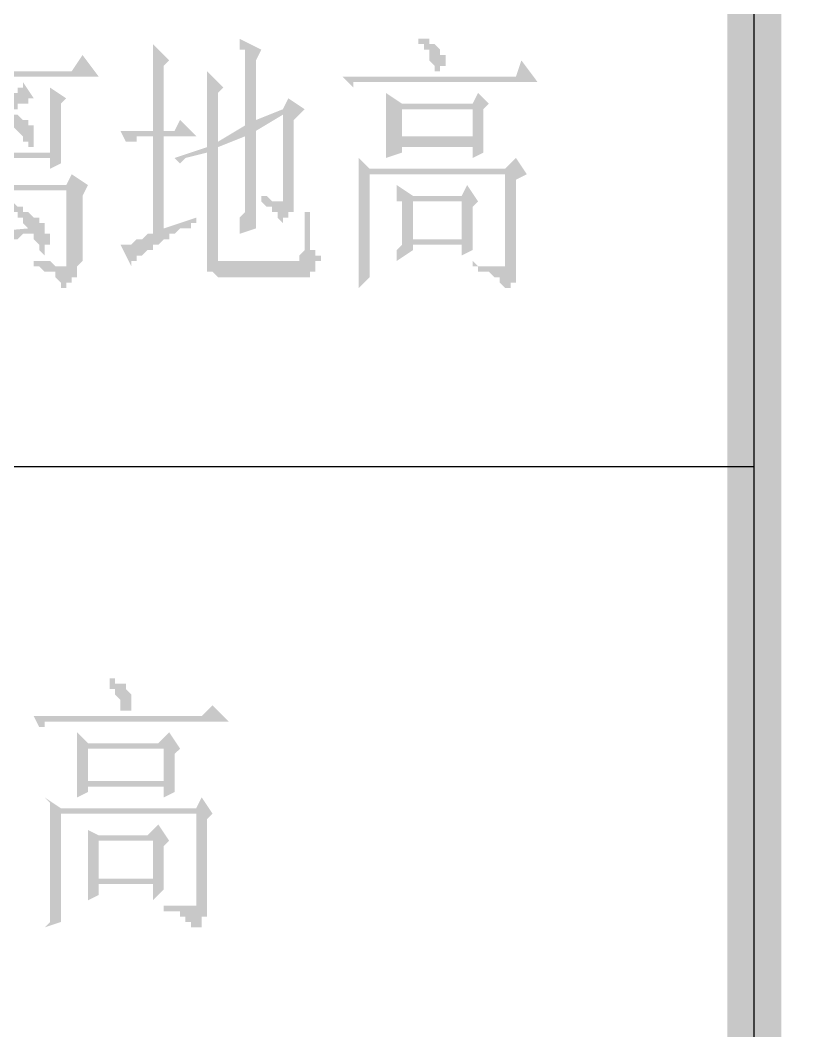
# Model space of a CAD drawing. Header units: inches. Extents: x 11 to 286, y 6 to 196.
# Drawn here: x 248.79 to 254.94, y 37.86 to 45.75 of the extents above; entities that cross this region are included whole.
import ezdxf

# ---------------------------------------------------------------- set-up
doc = ezdxf.new("R2010")
doc.units = ezdxf.units.IN
doc.header["$MEASUREMENT"] = 0
doc.layers.add('PDF_几何图形', color=7, linetype='Continuous')
doc.layers.add('PDF_实体填充', color=7, linetype='Continuous', true_color=0xffffff)

msp = doc.modelspace()

# ---------------------------------------------------------------- hatches: boundary and pattern name
at = {"layer": 'PDF_实体填充', "transparency": 33554559}
h = msp.add_hatch(color=7, dxfattribs=at)
h.paths.add_polyline_path([(254.7338, 9.0311), (254.3104, 9.4544), (14.6614, 9.0311)], flags=0)
h.paths.add_polyline_path([(254.3104, 9.4544), (14.6614, 9.0311), (15.0848, 9.4544)], flags=0)
h.paths.add_polyline_path([(14.6614, 9.0311), (15.0848, 9.4544), (14.6614, 191.4454)], flags=0)
h.paths.add_polyline_path([(15.0848, 9.4544), (14.6614, 191.4454), (15.0848, 191.0221)], flags=0)
h.paths.add_polyline_path([(14.6614, 191.4454), (15.0848, 191.0221), (254.7338, 191.4454)], flags=0)
h.paths.add_polyline_path([(15.0848, 191.0221), (254.7338, 191.4454), (254.3104, 191.0221)], flags=0)
h.paths.add_polyline_path([(254.7338, 191.4454), (254.3104, 191.0221), (254.7338, 9.0311)], flags=0)
h.paths.add_polyline_path([(254.3104, 191.0221), (254.7338, 9.0311), (254.3104, 9.4544), (254.3104, 191.0221)], flags=0)
h = msp.add_hatch(color=7, dxfattribs=at)
h.paths.add_polyline_path([(254.3104, 191.4454), (254.7338, 191.0221), (282.7161, 191.4454)], flags=0)
h.paths.add_polyline_path([(254.7338, 191.0221), (282.7161, 191.4454), (282.3351, 191.0221)], flags=0)
h.paths.add_polyline_path([(282.7161, 191.4454), (282.3351, 191.0221), (282.7161, 9.0311)], flags=0)
h.paths.add_polyline_path([(282.3351, 191.0221), (282.7161, 9.0311), (282.3351, 9.4544)], flags=0)
h.paths.add_polyline_path([(282.7161, 9.0311), (282.3351, 9.4544), (254.3104, 9.0311)], flags=0)
h.paths.add_polyline_path([(282.3351, 9.4544), (254.3104, 9.0311), (254.7338, 9.4544)], flags=0)
h.paths.add_polyline_path([(254.3104, 9.0311), (254.7338, 9.4544), (254.3104, 191.4454)], flags=0)
h.paths.add_polyline_path([(254.7338, 9.4544), (254.3104, 191.4454), (254.7338, 191.0221), (254.7338, 9.4544)], flags=0)
h = msp.add_hatch(color=7, dxfattribs=at)
h.paths.add_polyline_path([(248.4684, 45.6071), (248.5108, 45.6071), (248.5108, 45.6071), (248.5531, 45.6071), (248.5531, 45.6071), (248.5954, 45.6071), (248.5954, 45.6071), (248.5954, 45.5648), (248.6378, 45.5648), (248.6378, 45.5648), (248.6378, 45.5648), (248.6801, 45.5648), (248.6801, 45.5648), (248.6801, 45.5224), (248.6801, 45.5224), (248.6801, 45.5224), (248.7224, 45.4801), (248.7224, 45.4801), (248.7224, 45.4801), (248.7224, 45.4378), (248.7224, 45.4378), (248.7224, 45.4378), (248.7224, 45.3954), (248.7224, 45.3954), (248.6801, 45.3531), (248.6801, 45.3531), (249.1881, 45.3531), (249.2728, 45.4801), (249.3998, 45.3108), (248.0874, 45.3108), (248.0874, 45.3108), (248.0451, 45.3108), (248.0451, 45.3108), (248.0451, 45.3108), (248.0028, 45.3108), (248.0028, 45.3108), (247.9604, 45.3108), (247.9604, 45.2684), (247.9604, 45.2684), (247.9181, 45.2684), (247.8758, 45.3531), (248.6378, 45.3531), (248.6378, 45.3954), (248.6378, 45.3954), (248.6378, 45.3954), (248.5954, 45.4378), (248.5954, 45.4378), (248.5954, 45.4801), (248.5954, 45.4801), (248.5954, 45.4801), (248.5954, 45.4801), (248.5531, 45.5224), (248.5531, 45.5224), (248.5531, 45.5224), (248.5108, 45.5648), (248.5108, 45.5648), (248.5108, 45.5648), (248.4684, 45.6071), (248.4684, 45.6071)], flags=0)
h.paths.add_polyline_path([(248.3838, 44.0831), (248.8494, 44.1254), (248.8494, 44.1254), (248.8494, 44.1254), (248.8071, 44.1678), (248.8071, 44.1678), (248.8071, 44.2101), (248.8071, 44.2101), (248.7648, 44.2101), (248.7648, 44.2524), (248.7648, 44.2524), (248.7224, 44.2524), (248.7224, 44.2948), (248.7224, 44.2948), (248.7224, 44.2948), (248.7224, 44.3371), (248.7648, 44.2948), (248.7648, 44.2948), (248.8071, 44.2948), (248.8071, 44.2524), (248.8494, 44.2524), (248.8494, 44.2524), (248.8494, 44.2524), (248.8918, 44.2101), (248.8918, 44.2101), (248.8918, 44.2101), (248.9341, 44.2101), (248.9341, 44.1678), (248.9341, 44.1678), (248.9341, 44.1678), (248.9764, 44.1678), (248.9764, 44.1678), (248.9764, 44.1678), (248.9764, 44.1254), (248.9764, 44.1254), (248.9764, 44.0831), (249.0188, 44.0831), (249.0188, 44.0408), (249.0188, 44.0408), (249.0188, 44.0408), (249.0188, 43.9984), (248.9764, 43.9984), (248.9764, 43.9561), (248.9764, 43.9561), (248.9764, 43.9138), (248.9764, 43.9138), (248.9341, 43.9561), (248.9341, 43.9561), (248.9341, 43.9561), (248.9341, 43.9984), (248.9341, 43.9984), (248.8918, 44.0408), (248.8918, 44.0408), (248.8918, 44.0408), (248.8918, 44.0831), (248.8494, 44.0831), (248.8494, 44.0831), (248.8071, 44.0831), (248.8071, 44.0831), (248.7648, 44.0408), (248.7648, 44.0408), (248.7224, 44.0408), (248.7224, 44.0408), (248.6801, 44.0408), (248.6801, 44.0408), (248.6378, 44.0408), (248.6378, 44.0408), (248.5954, 44.0408), (248.5954, 44.0408), (248.5954, 44.0408), (248.5531, 44.0408), (248.5531, 44.0408), (248.5531, 44.0408), (248.5108, 44.0408), (248.5108, 44.0408), (248.5108, 44.0408), (248.5108, 44.0408), (248.4684, 44.0408), (248.4684, 44.0408), (248.4684, 44.0408), (248.4261, 43.9984), (248.4261, 43.9984), (248.3838, 43.9984), (248.3838, 43.9984), (248.3838, 43.9984), (248.3414, 43.9984), (248.3414, 43.9561), (248.3414, 43.9561), (248.2991, 43.9561), (248.2991, 43.9561), (248.2568, 44.1254), (248.2568, 44.1254), (248.2991, 44.1254), (248.2991, 44.1254), (248.2991, 44.1254), (248.3414, 44.1678), (248.3414, 44.1678), (248.3414, 44.1678), (248.3838, 44.2101), (248.3838, 44.2101), (248.3838, 44.2101), (248.3838, 44.2101), (248.3838, 44.2101), (248.4261, 44.2524), (248.4261, 44.2524), (248.4261, 44.2524), (248.4261, 44.2948), (248.4684, 44.2948), (248.4684, 44.3371), (248.4684, 44.3371), (248.4684, 44.3794), (248.5108, 44.3794), (248.5108, 44.4218), (248.5108, 44.4218), (248.1298, 44.4218), (248.1298, 44.3794), (248.1298, 44.3371), (248.1298, 44.2948), (248.1298, 44.2948), (248.1298, 44.2524), (248.1298, 44.2101), (248.1298, 44.1678), (248.1298, 44.1678), (248.1298, 44.1254), (248.1298, 44.0831), (248.1298, 44.0831), (248.1298, 44.0408), (248.1298, 43.9984), (248.1298, 43.9984), (248.1298, 43.9561), (248.1298, 43.9561), (248.1298, 43.9138), (248.1298, 43.9138), (248.1298, 43.8714), (248.1298, 43.8714), (248.1298, 43.8291), (248.1298, 43.8291), (248.1298, 43.8291), (248.1298, 43.7868), (248.1298, 43.7868), (248.1298, 43.7868), (248.1298, 43.7444), (248.1298, 43.7444), (248.1298, 43.7444), (248.1298, 43.7444), (248.1298, 43.7021), (248.1298, 43.7021), (248.1298, 43.7021), (248.1298, 43.7021), (248.0028, 43.6598), (248.0028, 43.6598), (248.0028, 43.7021), (248.0028, 43.7444), (248.0028, 43.7444), (248.0028, 43.7868), (248.0028, 43.7868), (248.0028, 43.8291), (248.0028, 43.8291), (248.0028, 43.8714), (248.0028, 43.8714), (248.0028, 43.9138), (248.0028, 43.9138), (248.0028, 43.9561), (248.0451, 43.9561), (248.0451, 43.9984), (248.0451, 43.9984), (248.0451, 44.0408), (248.0451, 44.0408), (248.0451, 44.0831), (248.0451, 44.0831), (248.0451, 44.1254), (248.0451, 44.1254), (248.0451, 44.1254), (248.0451, 44.1678), (248.0451, 44.1678), (248.0451, 44.1678), (248.0451, 44.2101), (248.0451, 44.2101), (248.0451, 44.2524), (248.0028, 44.2524), (248.0028, 44.2948), (248.0028, 44.2948), (248.0028, 44.3371), (248.0028, 44.3371), (248.0028, 44.3794), (248.0028, 44.3794), (248.0028, 44.4218), (248.0028, 44.4218), (248.0028, 44.4641), (248.0028, 44.5064), (248.0028, 44.5064), (248.0028, 44.5488), (248.0028, 44.5488), (248.1298, 44.4641), (248.5108, 44.4641), (248.5531, 44.5064), (248.5531, 44.5064), (248.5531, 44.5488), (248.5531, 44.5488), (248.5954, 44.5911), (248.5954, 44.5911), (248.5954, 44.5911), (248.5954, 44.6334), (248.5954, 44.6334), (248.5954, 44.6758), (248.5954, 44.6758), (248.2568, 44.6758), (248.2144, 44.5911), (248.1298, 44.6758), (248.1721, 44.7181), (248.1721, 44.7604), (248.1721, 44.7604), (248.1721, 44.8028), (248.1721, 44.8028), (248.1721, 44.8451), (248.1721, 44.8451), (248.1721, 44.8874), (248.1721, 44.8874), (248.1721, 44.9298), (248.1721, 44.9298), (248.1721, 44.9721), (248.1721, 44.9721), (248.1721, 45.0144), (248.1721, 45.0144), (248.1721, 45.0568), (248.1721, 45.0568), (248.1721, 45.0991), (248.1721, 45.0991), (248.1721, 45.1414), (248.1721, 45.1414), (248.1721, 45.1838), (248.1721, 45.1838), (248.1721, 45.2261), (248.1721, 45.2261), (248.2991, 45.1414), (248.2568, 45.0991), (248.2568, 44.7181), (249.0188, 44.7181), (249.0188, 44.7181), (249.0188, 44.7604), (249.0188, 44.7604), (249.0188, 44.7604), (249.0188, 44.8028), (249.0188, 44.8028), (249.0188, 44.8451), (249.0188, 44.8451), (249.0188, 44.8874), (249.0188, 44.8874), (249.0188, 44.9298), (249.0188, 44.9298), (249.0188, 44.9721), (249.0188, 44.9721), (249.0188, 45.0144), (249.0188, 45.0144), (249.0188, 45.0568), (249.0188, 45.0568), (249.0188, 45.0991), (249.0188, 45.0991), (249.0188, 45.1414), (249.0188, 45.1838), (249.0188, 45.1838), (249.0188, 45.2261), (249.0188, 45.2261), (249.1458, 45.1414), (249.1034, 45.0991), (249.1034, 45.0568), (249.1034, 45.0144), (249.1034, 44.9721), (249.1034, 44.9721), (249.1034, 44.9298), (249.1034, 44.8874), (249.1034, 44.8874), (249.1034, 44.8451), (249.1034, 44.8028), (249.1034, 44.8028), (249.1034, 44.7604), (249.1034, 44.7604), (249.1034, 44.7181), (249.1034, 44.7181), (249.1034, 44.7181), (249.1034, 44.6758), (249.1034, 44.6758), (249.1034, 44.6758), (249.1034, 44.6334), (249.1034, 44.6334), (249.1034, 44.6334), (249.1034, 44.6334), (249.0188, 44.5911), (249.0188, 44.6758), (248.6378, 44.6758), (248.7224, 44.5911), (248.7224, 44.5911), (248.7224, 44.5488), (248.6801, 44.5488), (248.6801, 44.5488), (248.6801, 44.5064), (248.6378, 44.5064), (248.6378, 44.5064), (248.6378, 44.4641), (248.6378, 44.4641), (249.1458, 44.4641), (249.1881, 44.5488), (249.3151, 44.4641), (249.2728, 44.3794), (249.2728, 43.9138), (249.2728, 43.8714), (249.2728, 43.8714), (249.2304, 43.8291), (249.2304, 43.8291), (249.2304, 43.7868), (249.2304, 43.7868), (249.2304, 43.7868), (249.2304, 43.7444), (249.2304, 43.7444), (249.1881, 43.7444), (249.1881, 43.7021), (249.1881, 43.7021), (249.1881, 43.7021), (249.1458, 43.7021), (249.1458, 43.6598), (249.1034, 43.6598), (249.1034, 43.6598), (249.1034, 43.6598), (249.1034, 43.7021), (249.1034, 43.7021), (249.1034, 43.7021), (249.1034, 43.7021), (249.0611, 43.7444), (249.0611, 43.7444), (249.0611, 43.7444), (249.0611, 43.7868), (249.0188, 43.7868), (249.0188, 43.7868), (248.9764, 43.7868), (248.9764, 43.7868), (248.9341, 43.8291), (248.9341, 43.8291), (248.8918, 43.8291), (248.8918, 43.8291), (248.8918, 43.8714), (248.9341, 43.8714), (248.9341, 43.8714), (248.9764, 43.8714), (249.0188, 43.8714), (249.0188, 43.8714), (249.0188, 43.8714), (249.0611, 43.8291), (249.0611, 43.8291), (249.1034, 43.8291), (249.1034, 43.8291), (249.1034, 43.8291), (249.1034, 43.8291), (249.1458, 43.8291), (249.1458, 43.8291), (249.1458, 43.8291), (249.1458, 43.8714), (249.1458, 43.8714), (249.1458, 43.8714), (249.1458, 44.4218), (248.5954, 44.4218), (248.5954, 44.4218), (248.5954, 44.3794), (248.5531, 44.3794), (248.5531, 44.3371), (248.5531, 44.3371), (248.5531, 44.2948), (248.5108, 44.2948), (248.5108, 44.2948), (248.5108, 44.2524), (248.4684, 44.2524), (248.4684, 44.2101), (248.4684, 44.2101), (248.4684, 44.2101), (248.4261, 44.1678), (248.4261, 44.1678), (248.4261, 44.1678), (248.4261, 44.1254), (248.3838, 44.1254), (248.3838, 44.1254), (248.3838, 44.1254), (248.3838, 44.0831), (248.3838, 44.0831)], flags=0)
h.paths.add_polyline_path([(248.6378, 45.0991), (248.6801, 45.0991), (248.6801, 45.0991), (248.7224, 45.1414), (248.7224, 45.1414), (248.7224, 45.1414), (248.7224, 45.1838), (248.7648, 45.1838), (248.7648, 45.1838), (248.7648, 45.2261), (248.7648, 45.2261), (248.8071, 45.2261), (248.8071, 45.2684), (248.8071, 45.2684), (248.8918, 45.1414), (248.8918, 45.1414), (248.8494, 45.1414), (248.8494, 45.1414), (248.8494, 45.1414), (248.8494, 45.0991), (248.8071, 45.0991), (248.8071, 45.0991), (248.7648, 45.0991), (248.7648, 45.0568), (248.7648, 45.0568), (248.7224, 45.0568), (248.7224, 45.0568), (248.7224, 45.0144), (248.7648, 45.0144), (248.7648, 45.0144), (248.8071, 44.9721), (248.8071, 44.9721), (248.8494, 44.9721), (248.8494, 44.9721), (248.8494, 44.9298), (248.8494, 44.9298), (248.8918, 44.9298), (248.8918, 44.9298), (248.8918, 44.9298), (248.8918, 44.8874), (248.8918, 44.8874), (248.8918, 44.8451), (248.8918, 44.8451), (248.8918, 44.8451), (248.8918, 44.8028), (248.8918, 44.8028), (248.8918, 44.7604), (248.8918, 44.7604), (248.8918, 44.7181), (248.8918, 44.7181), (248.8918, 44.7604), (248.8494, 44.7604), (248.8494, 44.7604), (248.8494, 44.8028), (248.8494, 44.8028), (248.8494, 44.8028), (248.8071, 44.8028), (248.8071, 44.8451), (248.8071, 44.8451), (248.8071, 44.8451), (248.7648, 44.8874), (248.7648, 44.8874), (248.7648, 44.8874), (248.7224, 44.9298), (248.7224, 44.9298), (248.7224, 44.9298), (248.6801, 44.9721), (248.6801, 44.9721), (248.6801, 44.9721), (248.6378, 44.9721), (248.6378, 44.9298), (248.6378, 44.9298), (248.5954, 44.9298), (248.5954, 44.9298), (248.5954, 44.8874), (248.5531, 44.8874), (248.5531, 44.8874), (248.5108, 44.8874), (248.5108, 44.8874), (248.5108, 44.8451), (248.4684, 44.8451), (248.4684, 44.8451), (248.4684, 44.8451), (248.4261, 44.8451), (248.4261, 44.8028), (248.4261, 44.8028), (248.3838, 44.8028), (248.3838, 44.8028), (248.3414, 44.8028), (248.3414, 44.7604), (248.3414, 44.7604), (248.2991, 44.7604), (248.2991, 44.8028), (248.3414, 44.8028), (248.3414, 44.8028), (248.3414, 44.8028), (248.3838, 44.8451), (248.3838, 44.8451), (248.3838, 44.8451), (248.4261, 44.8451), (248.4261, 44.8874), (248.4261, 44.8874), (248.4684, 44.8874), (248.4684, 44.8874), (248.5108, 44.9298), (248.5108, 44.9298), (248.5108, 44.9298), (248.5531, 44.9298), (248.5531, 44.9721), (248.5531, 44.9721), (248.5531, 44.9721), (248.5954, 45.0144), (248.5954, 45.0144), (248.5954, 45.0144), (248.5954, 45.0144), (248.5954, 45.0144), (248.5954, 45.0568), (248.5531, 45.0568), (248.5531, 45.0568), (248.5531, 45.0568), (248.5531, 45.0568), (248.5108, 45.0991), (248.5108, 45.0991), (248.4684, 45.0991), (248.4684, 45.0991), (248.4684, 45.1414), (248.4261, 45.1414), (248.4261, 45.1414), (248.4261, 45.1414), (248.3838, 45.1838), (248.3838, 45.1838), (248.3414, 45.1838), (248.3838, 45.2261), (248.3838, 45.2261), (248.3838, 45.1838), (248.4261, 45.1838), (248.4261, 45.1838), (248.4684, 45.1838), (248.4684, 45.1838), (248.4684, 45.1838), (248.5108, 45.1414), (248.5108, 45.1414), (248.5108, 45.1414), (248.5531, 45.1414), (248.5531, 45.1414), (248.5954, 45.1414), (248.5954, 45.0991), (248.5954, 45.0991), (248.6378, 45.0991), (248.6378, 45.0991), (248.6378, 45.0991), (248.6378, 45.0991), (248.6378, 45.0991), (248.6378, 45.0991)], flags=0)
h = msp.add_hatch(color=7, dxfattribs=at)
h.paths.add_polyline_path([(250.6698, 44.3794), (250.6698, 44.3794), (250.7121, 44.3794), (250.7121, 44.3794), (250.7544, 44.3371), (250.7544, 44.3371), (250.7968, 44.3371), (250.7968, 44.3371), (250.7968, 44.3371), (250.8391, 44.3371), (250.8391, 44.3371), (250.8391, 44.3371), (250.8391, 44.3794), (250.8391, 44.3794), (250.8391, 44.4218), (250.8391, 44.4218), (250.8391, 45.0144), (250.6274, 44.8874), (250.6274, 44.8874), (250.6274, 44.8451), (250.6274, 44.8028), (250.6274, 44.8028), (250.6274, 44.7604), (250.6274, 44.7181), (250.6274, 44.7181), (250.6274, 44.6758), (250.6274, 44.6334), (250.6274, 44.6334), (250.6274, 44.5911), (250.6274, 44.5911), (250.6274, 44.5488), (250.6274, 44.5064), (250.6274, 44.5064), (250.6274, 44.4641), (250.6274, 44.4641), (250.6274, 44.4218), (250.6274, 44.4218), (250.6274, 44.3794), (250.6274, 44.3794), (250.6274, 44.3371), (250.6274, 44.3371), (250.6274, 44.3371), (250.6274, 44.2948), (250.6274, 44.2948), (250.6274, 44.2524), (250.6274, 44.2524), (250.6274, 44.2101), (250.6274, 44.2101), (250.6274, 44.2101), (250.6274, 44.1678), (250.6274, 44.1678), (250.6274, 44.1678), (250.6274, 44.1254), (250.6274, 44.1254), (250.6274, 44.1254), (250.5004, 44.0831), (250.5004, 44.0831), (250.5004, 44.0831), (250.5004, 44.1254), (250.5004, 44.1254), (250.5004, 44.1678), (250.5004, 44.1678), (250.5004, 44.1678), (250.5004, 44.2101), (250.5004, 44.2101), (250.5428, 44.2524), (250.5428, 44.2524), (250.5428, 44.2948), (250.5428, 44.2948), (250.5428, 44.3371), (250.5428, 44.3371), (250.5428, 44.3794), (250.5428, 44.3794), (250.5428, 44.4218), (250.5428, 44.4218), (250.5428, 44.4641), (250.5428, 44.4641), (250.5428, 44.5064), (250.5428, 44.5064), (250.5428, 44.5488), (250.5428, 44.5488), (250.5428, 44.5911), (250.5428, 44.5911), (250.5428, 44.6334), (250.5428, 44.6758), (250.5428, 44.6758), (250.5428, 44.7181), (250.5428, 44.7181), (250.5428, 44.7604), (250.5428, 44.8028), (250.5428, 44.8028), (250.5428, 44.8451), (250.5428, 44.8451), (250.3311, 44.7604), (250.3311, 43.9561), (250.3311, 43.9138), (250.3311, 43.9138), (250.3311, 43.9138), (250.3311, 43.8714), (250.3311, 43.8714), (250.3734, 43.8714), (250.3734, 43.8714), (250.3734, 43.8714), (250.4158, 43.8714), (250.9238, 43.8714), (250.9238, 43.8714), (250.9238, 43.8714), (250.9661, 43.8714), (250.9661, 43.8714), (250.9661, 43.9138), (250.9661, 43.9138), (251.0084, 43.9561), (251.0084, 43.9561), (251.0084, 43.9984), (251.0084, 43.9984), (251.0084, 43.9984), (251.0084, 44.0408), (251.0084, 44.0408), (251.0084, 44.0831), (251.0084, 44.0831), (251.0084, 44.1254), (251.0084, 44.1254), (251.0084, 44.1678), (251.0084, 44.1678), (251.0084, 44.2101), (251.0084, 44.2101), (251.0084, 44.2524), (251.0084, 44.2524), (251.0508, 44.2524), (251.0508, 44.2524), (251.0508, 44.2101), (251.0508, 44.1678), (251.0508, 44.1678), (251.0508, 44.1254), (251.0508, 44.1254), (251.0508, 44.0831), (251.0508, 44.0831), (251.0508, 44.0408), (251.0508, 44.0408), (251.0508, 44.0408), (251.0508, 43.9984), (251.0508, 43.9984), (251.0508, 43.9561), (251.0931, 43.9561), (251.0931, 43.9561), (251.0931, 43.9138), (251.0931, 43.9138), (251.1354, 43.9138), (251.1354, 43.9138), (251.1354, 43.8714), (251.0931, 43.8714), (251.0931, 43.8291), (251.0931, 43.8291), (251.0931, 43.7868), (251.0508, 43.7868), (251.0508, 43.7868), (251.0508, 43.7868), (251.0508, 43.7444), (251.0084, 43.7444), (251.0084, 43.7444), (250.9661, 43.7444), (250.9661, 43.7444), (250.3734, 43.7444), (250.3734, 43.7444), (250.3311, 43.7444), (250.3311, 43.7444), (250.2888, 43.7868), (250.2888, 43.7868), (250.2888, 43.7868), (250.2888, 43.7868), (250.2464, 43.7868), (250.2464, 43.8291), (250.2464, 43.8291), (250.2464, 43.8714), (250.2464, 43.8714), (250.2464, 43.8714), (250.2464, 43.9138), (250.2464, 43.9138), (250.2464, 43.9561), (250.2464, 44.7181), (250.0771, 44.6758), (250.0348, 44.6334), (249.9924, 44.6758), (250.2464, 44.7604), (250.2464, 45.0991), (250.2464, 45.0991), (250.2464, 45.0991), (250.2464, 45.1414), (250.2464, 45.1414), (250.2464, 45.1838), (250.2464, 45.1838), (250.2464, 45.2261), (250.2464, 45.2261), (250.2464, 45.2684), (250.2464, 45.2684), (250.2464, 45.3108), (250.2464, 45.3531), (250.2464, 45.3531), (250.3734, 45.2261), (250.3311, 45.1838), (250.3311, 44.8028), (250.5428, 44.9298), (250.5428, 45.3108), (250.5428, 45.3531), (250.5428, 45.3531), (250.5428, 45.3954), (250.5428, 45.3954), (250.5428, 45.4378), (250.5428, 45.4378), (250.5428, 45.4801), (250.5428, 45.4801), (250.5428, 45.5224), (250.5004, 45.5224), (250.5004, 45.5648), (250.5004, 45.5648), (250.5004, 45.6071), (250.5004, 45.6071), (250.6698, 45.5224), (250.6274, 45.4378), (250.6274, 44.9721), (250.8391, 45.0568), (250.8814, 45.1414), (251.0084, 45.0568), (250.9238, 44.9721), (250.9238, 44.3371), (250.9238, 44.3371), (250.9238, 44.2948), (250.9238, 44.2948), (250.9238, 44.2948), (250.9238, 44.2524), (250.8814, 44.2524), (250.8814, 44.2524), (250.8814, 44.2101), (250.8814, 44.2101), (250.8391, 44.2101), (250.8391, 44.1678), (250.8391, 44.1678), (250.7968, 44.2101), (250.7968, 44.2101), (250.7968, 44.2101), (250.7968, 44.2101), (250.7968, 44.2524), (250.7968, 44.2524), (250.7544, 44.2524), (250.7544, 44.2948), (250.7544, 44.2948), (250.7121, 44.2948), (250.7121, 44.2948), (250.6698, 44.3371), (250.6698, 44.3371), (250.6698, 44.3371), (250.6698, 44.3794)], flags=0)
h.paths.add_polyline_path([(249.9078, 44.1254), (250.1618, 44.2101), (250.1618, 44.1678), (250.1618, 44.1678), (250.1194, 44.1678), (250.1194, 44.1254), (250.0771, 44.1254), (250.0348, 44.1254), (250.0348, 44.1254), (249.9924, 44.0831), (249.9924, 44.0831), (249.9501, 44.0831), (249.9501, 44.0408), (249.9078, 44.0408), (249.9078, 44.0408), (249.9078, 44.0408), (249.8654, 43.9984), (249.8654, 43.9984), (249.8231, 43.9984), (249.8231, 43.9984), (249.8231, 43.9561), (249.7808, 43.9561), (249.7808, 43.9561), (249.7808, 43.9561), (249.7384, 43.9138), (249.7384, 43.9138), (249.7384, 43.9138), (249.6961, 43.9138), (249.6961, 43.9138), (249.6961, 43.8714), (249.6961, 43.8714), (249.6961, 43.8714), (249.6538, 43.8714), (249.6538, 43.8714), (249.6538, 43.8714), (249.6538, 43.8291), (249.6538, 43.8291), (249.6538, 43.8291), (249.6538, 43.8291), (249.6538, 43.8291), (249.5691, 43.9984), (249.5691, 43.9984), (249.5691, 43.9984), (249.6114, 43.9984), (249.6114, 43.9984), (249.6114, 43.9984), (249.6538, 43.9984), (249.6538, 43.9984), (249.6538, 43.9984), (249.6961, 44.0408), (249.6961, 44.0408), (249.7384, 44.0408), (249.7384, 44.0408), (249.7384, 44.0408), (249.7808, 44.0831), (249.7808, 44.0831), (249.8231, 44.0831), (249.8231, 44.8451), (249.7808, 44.8451), (249.7808, 44.8451), (249.7384, 44.8451), (249.7384, 44.8451), (249.6961, 44.8451), (249.6961, 44.8028), (249.6961, 44.8028), (249.6538, 44.8028), (249.6538, 44.8028), (249.6114, 44.8028), (249.6114, 44.8028), (249.5691, 44.8874), (249.8231, 44.8874), (249.8231, 45.2684), (249.8231, 45.2684), (249.8231, 45.3108), (249.8231, 45.3108), (249.8231, 45.3531), (249.8231, 45.3531), (249.8231, 45.3954), (249.8231, 45.3954), (249.8231, 45.4378), (249.8231, 45.4378), (249.8231, 45.4801), (249.8231, 45.4801), (249.8231, 45.5224), (249.8231, 45.5224), (249.8231, 45.5648), (249.9501, 45.4378), (249.9078, 45.3954), (249.9078, 44.8874), (249.9924, 44.8874), (250.0348, 44.9721), (250.1618, 44.8451), (249.9078, 44.8451), (249.9078, 44.1254), (249.9078, 44.1254)], flags=0)
h = msp.add_hatch(color=7, dxfattribs=at)
h.paths.add_polyline_path([(251.8974, 45.6071), (251.8974, 45.6071), (251.9398, 45.6071), (251.9398, 45.6071), (251.9821, 45.6071), (251.9821, 45.5648), (251.9821, 45.5648), (252.0244, 45.5648), (252.0244, 45.5648), (252.0244, 45.5648), (252.0668, 45.5224), (252.0668, 45.5224), (252.0668, 45.5224), (252.0668, 45.5224), (252.0668, 45.4801), (252.1091, 45.4801), (252.1091, 45.4378), (252.1091, 45.4378), (252.1091, 45.4378), (252.1091, 45.3954), (252.0668, 45.3954), (252.0668, 45.3531), (252.0668, 45.3531), (252.0668, 45.3531), (252.0668, 45.3531), (252.0244, 45.3531), (252.0244, 45.3531), (252.0244, 45.3531), (252.0244, 45.3954), (252.0244, 45.3954), (251.9821, 45.4378), (251.9821, 45.4378), (251.9821, 45.4378), (251.9821, 45.4801), (251.9821, 45.4801), (251.9821, 45.5224), (251.9398, 45.5224), (251.9398, 45.5224), (251.9398, 45.5648), (251.8974, 45.5648), (251.8974, 45.6071), (251.8974, 45.6071), (251.8974, 45.6071)], flags=0)
h.paths.add_polyline_path([(251.3048, 45.3108), (252.6594, 45.3108), (252.7018, 45.4378), (252.8288, 45.2684), (251.5164, 45.2684), (251.5164, 45.2684), (251.5164, 45.2684), (251.4741, 45.2684), (251.4741, 45.2684), (251.4318, 45.2684), (251.4318, 45.2684), (251.4318, 45.2684), (251.3894, 45.2684), (251.3894, 45.2684), (251.3894, 45.2261), (251.3048, 45.3108)], flags=0)
h.paths.add_polyline_path([(252.3208, 43.8714), (252.3631, 43.8291), (252.4054, 43.8291), (252.4054, 43.8291), (252.4478, 43.8291), (252.4478, 43.8291), (252.4901, 43.8291), (252.4901, 43.8291), (252.4901, 43.8291), (252.5324, 43.8291), (252.5324, 43.8291), (252.5324, 43.8291), (252.5324, 43.8291), (252.5324, 43.8291), (252.5748, 43.8291), (252.5748, 43.8291), (252.5748, 43.8291), (252.5748, 43.8714), (252.5748, 43.8714), (252.5748, 44.5488), (251.5164, 44.5488), (251.5164, 43.7444), (251.4318, 43.6598), (251.4318, 43.7021), (251.4318, 43.7021), (251.4318, 43.7444), (251.4318, 43.7444), (251.4318, 43.7868), (251.4318, 43.7868), (251.4318, 43.8291), (251.4318, 43.8291), (251.4318, 43.8714), (251.4318, 43.8714), (251.4318, 43.9138), (251.4318, 43.9138), (251.4318, 43.9561), (251.4318, 43.9561), (251.4318, 43.9984), (251.4318, 43.9984), (251.4318, 44.0408), (251.4318, 44.0408), (251.4318, 44.0831), (251.4318, 44.0831), (251.4318, 44.1254), (251.4318, 44.1254), (251.4318, 44.1678), (251.4318, 44.1678), (251.4318, 44.2101), (251.4318, 44.2101), (251.4318, 44.2524), (251.4318, 44.2524), (251.4318, 44.2948), (251.4318, 44.2948), (251.4318, 44.3371), (251.4318, 44.3371), (251.4318, 44.3794), (251.4318, 44.3794), (251.4318, 44.4218), (251.4318, 44.4218), (251.4318, 44.4641), (251.4318, 44.4641), (251.4318, 44.5064), (251.4318, 44.5064), (251.4318, 44.5488), (251.4318, 44.5488), (251.4318, 44.5911), (251.4318, 44.5911), (251.4318, 44.6334), (251.4318, 44.6334), (251.4318, 44.6758), (251.5164, 44.5911), (252.5748, 44.5911), (252.6594, 44.6758), (252.7441, 44.5488), (252.6594, 44.5064), (252.6594, 43.8714), (252.6594, 43.8291), (252.6594, 43.7868), (252.6594, 43.7868), (252.6594, 43.7444), (252.6594, 43.7444), (252.6594, 43.7444), (252.6594, 43.7444), (252.6594, 43.7021), (252.6594, 43.7021), (252.6171, 43.7021), (252.6171, 43.6598), (252.6171, 43.6598), (252.5748, 43.6598), (252.5748, 43.6598), (252.5748, 43.6598), (252.5748, 43.6598), (252.5748, 43.6598), (252.5324, 43.7021), (252.5324, 43.7021), (252.5324, 43.7021), (252.5324, 43.7021), (252.5324, 43.7444), (252.4901, 43.7444), (252.4901, 43.7444), (252.4901, 43.7444), (252.4478, 43.7868), (252.4478, 43.7868), (252.4054, 43.7868), (252.4054, 43.7868), (252.3631, 43.7868), (252.3631, 43.8291), (252.3208, 43.8291), (252.3208, 43.8714)], flags=0)
h.paths.add_polyline_path([(251.6434, 44.6758), (251.6434, 44.6758), (251.6434, 44.7181), (251.6434, 44.7181), (251.6434, 44.7604), (251.6434, 44.7604), (251.6434, 44.8028), (251.6434, 44.8028), (251.6434, 44.8451), (251.6434, 44.8451), (251.6434, 44.8874), (251.6434, 44.8874), (251.6434, 44.9298), (251.6434, 44.9298), (251.6434, 44.9298), (251.6434, 44.9721), (251.6434, 44.9721), (251.6434, 45.0144), (251.6434, 45.0568), (251.6434, 45.0568), (251.6434, 45.0991), (251.6434, 45.0991), (251.6434, 45.1414), (251.6434, 45.1414), (251.6434, 45.1838), (251.6434, 45.1838), (251.7704, 45.0991), (252.3208, 45.0991), (252.3631, 45.1838), (252.4478, 45.0991), (252.4054, 45.0568), (252.4054, 45.0144), (252.4054, 44.9721), (252.4054, 44.9721), (252.4054, 44.9298), (252.4054, 44.9298), (252.4054, 44.8874), (252.4054, 44.8451), (252.4054, 44.8451), (252.4054, 44.8028), (252.4054, 44.8028), (252.4054, 44.8028), (252.4054, 44.7604), (252.4054, 44.7604), (252.4054, 44.7181), (252.4054, 44.7181), (252.3208, 44.6758), (252.3208, 44.7604), (251.7704, 44.7604), (251.7704, 44.7181), (251.6434, 44.6758)], flags=0)
h.paths.add_polyline_path([(251.7704, 45.0568), (251.7704, 44.8451), (252.3208, 44.8451), (252.3208, 45.0568), (251.7704, 45.0568)], flags=0)
h.paths.add_polyline_path([(252.3208, 44.2948), (252.3208, 44.2948), (252.3208, 44.2524), (252.3208, 44.2524), (252.3208, 44.2101), (252.3208, 44.1678), (252.3208, 44.1678), (252.3208, 44.1254), (252.3208, 44.1254), (252.3208, 44.0831), (252.3208, 44.0831), (252.3208, 44.0408), (252.3208, 44.0408), (252.3208, 43.9984), (252.3208, 43.9984), (252.3208, 43.9984), (252.3208, 43.9561), (252.3208, 43.9561), (252.2361, 43.9138), (252.2361, 43.9984), (251.8551, 43.9984), (251.8551, 43.9561), (251.7281, 43.8714), (251.7281, 43.9138), (251.7281, 43.9138), (251.7281, 43.9561), (251.7281, 43.9561), (251.7704, 43.9984), (251.7704, 43.9984), (251.7704, 44.0408), (251.7704, 44.0408), (251.7704, 44.0831), (251.7704, 44.0831), (251.7704, 44.1254), (251.7704, 44.1254), (251.7704, 44.1678), (251.7704, 44.1678), (251.7704, 44.1678), (251.7704, 44.2101), (251.7704, 44.2101), (251.7704, 44.2524), (251.7704, 44.2524), (251.7704, 44.2948), (251.7704, 44.2948), (251.7704, 44.3371), (251.7281, 44.3371), (251.7281, 44.3794), (251.7281, 44.3794), (251.7281, 44.4218), (251.7281, 44.4218), (251.7281, 44.4641), (251.8551, 44.3794), (252.2361, 44.3794), (252.2784, 44.4641), (252.3631, 44.3371), (252.3208, 44.2948)], flags=0)
h.paths.add_polyline_path([(251.8551, 44.3371), (251.8551, 44.0408), (252.2361, 44.0408), (252.2361, 44.3371), (251.8551, 44.3371), (251.8551, 44.3371)], flags=0)
h = msp.add_hatch(color=7, dxfattribs=at)
h.paths.add_polyline_path([(249.4844, 40.6118), (249.4844, 40.6118), (249.4844, 40.6118), (249.5268, 40.6118), (249.5268, 40.5694), (249.5691, 40.5694), (249.5691, 40.5694), (249.5691, 40.5694), (249.6114, 40.5694), (249.6114, 40.5271), (249.6114, 40.5271), (249.6114, 40.5271), (249.6114, 40.5271), (249.6538, 40.4848), (249.6538, 40.4848), (249.6538, 40.4848), (249.6538, 40.4424), (249.6538, 40.4424), (249.6538, 40.4001), (249.6538, 40.4001), (249.6538, 40.4001), (249.6538, 40.3578), (249.6114, 40.3578), (249.6114, 40.3578), (249.6114, 40.3154), (249.6114, 40.3578), (249.6114, 40.3578), (249.5691, 40.3578), (249.5691, 40.4001), (249.5691, 40.4001), (249.5691, 40.4001), (249.5691, 40.4424), (249.5691, 40.4424), (249.5268, 40.4848), (249.5268, 40.4848), (249.5268, 40.4848), (249.5268, 40.5271), (249.4844, 40.5271), (249.4844, 40.5694), (249.4844, 40.5694), (249.4844, 40.6118), (249.4844, 40.6118), (249.4844, 40.6118)], flags=0)
h.paths.add_polyline_path([(248.8918, 40.3154), (250.2041, 40.3154), (250.2888, 40.4001), (250.4158, 40.2731), (249.1034, 40.2731), (249.0611, 40.2731), (249.0611, 40.2731), (249.0611, 40.2731), (249.0188, 40.2731), (249.0188, 40.2731), (248.9764, 40.2731), (248.9764, 40.2731), (248.9764, 40.2308), (248.9341, 40.2308), (248.9341, 40.2308), (248.8918, 40.3154)], flags=0)
h.paths.add_polyline_path([(249.9078, 38.8338), (249.9501, 38.8338), (249.9501, 38.8338), (249.9924, 38.8338), (249.9924, 38.8338), (250.0348, 38.8338), (250.0348, 38.8338), (250.0348, 38.8338), (250.0771, 38.8338), (250.0771, 38.8338), (250.0771, 38.8338), (250.1194, 38.8338), (250.1194, 38.8338), (250.1194, 38.8338), (250.1194, 38.8338), (250.1194, 38.8338), (250.1618, 38.8338), (250.1618, 38.8761), (250.1618, 38.8761), (250.1618, 39.5534), (249.1034, 39.5534), (249.1034, 38.7068), (248.9764, 38.6644), (249.0188, 38.7068), (249.0188, 38.7068), (249.0188, 38.7491), (249.0188, 38.7491), (249.0188, 38.7914), (249.0188, 38.7914), (249.0188, 38.8338), (249.0188, 38.8338), (249.0188, 38.8761), (249.0188, 38.8761), (249.0188, 38.9184), (249.0188, 38.9184), (249.0188, 38.9608), (249.0188, 38.9608), (249.0188, 39.0031), (249.0188, 39.0031), (249.0188, 39.0454), (249.0188, 39.0454), (249.0188, 39.0878), (249.0188, 39.0878), (249.0188, 39.1301), (249.0188, 39.1301), (249.0188, 39.1724), (249.0188, 39.1724), (249.0188, 39.1724), (249.0188, 39.2148), (249.0188, 39.2148), (249.0188, 39.2571), (249.0188, 39.2571), (249.0188, 39.2994), (249.0188, 39.2994), (249.0188, 39.3418), (249.0188, 39.3418), (249.0188, 39.3841), (249.0188, 39.3841), (249.0188, 39.4264), (249.0188, 39.4264), (249.0188, 39.4688), (249.0188, 39.4688), (249.0188, 39.5111), (249.0188, 39.5111), (249.0188, 39.5534), (249.0188, 39.5958), (249.0188, 39.5958), (249.0188, 39.6381), (249.0188, 39.6381), (248.9764, 39.6804), (249.1034, 39.5958), (250.1618, 39.5958), (250.2041, 39.6804), (250.2888, 39.5534), (250.2464, 39.5111), (250.2464, 38.8338), (250.2464, 38.8338), (250.2464, 38.7914), (250.2464, 38.7914), (250.2464, 38.7491), (250.2464, 38.7491), (250.2041, 38.7491), (250.2041, 38.7068), (250.2041, 38.7068), (250.2041, 38.7068), (250.2041, 38.7068), (250.2041, 38.6644), (250.1618, 38.6644), (250.1618, 38.6644), (250.1194, 38.6644), (250.1194, 38.6644), (250.1194, 38.6644), (250.1194, 38.6644), (250.1194, 38.6644), (250.1194, 38.7068), (250.1194, 38.7068), (250.0771, 38.7068), (250.0771, 38.7491), (250.0771, 38.7491), (250.0348, 38.7491), (250.0348, 38.7491), (250.0348, 38.7914), (249.9924, 38.7914), (249.9924, 38.7914), (249.9501, 38.7914), (249.9501, 38.7914), (249.9078, 38.7914), (249.9078, 38.8338), (249.9078, 38.8338)], flags=0)
h.paths.add_polyline_path([(249.2304, 39.6804), (249.2304, 39.6804), (249.2304, 39.7228), (249.2304, 39.7228), (249.2304, 39.7651), (249.2304, 39.7651), (249.2304, 39.8074), (249.2304, 39.8074), (249.2304, 39.8498), (249.2304, 39.8498), (249.2304, 39.8921), (249.2304, 39.8921), (249.2304, 39.9344), (249.2304, 39.9344), (249.2304, 39.9344), (249.2304, 39.9768), (249.2304, 39.9768), (249.2304, 40.0191), (249.2304, 40.0191), (249.2304, 40.0614), (249.2304, 40.0614), (249.2304, 40.1038), (249.2304, 40.1038), (249.2304, 40.1461), (249.2304, 40.1461), (249.2304, 40.1884), (249.3151, 40.1038), (249.8654, 40.1038), (249.9501, 40.1884), (250.0348, 40.0614), (249.9924, 40.0191), (249.9924, 40.0191), (249.9924, 39.9768), (249.9924, 39.9768), (249.9924, 39.9344), (249.9924, 39.8921), (249.9924, 39.8921), (249.9924, 39.8498), (249.9924, 39.8498), (249.9924, 39.8074), (249.9924, 39.8074), (249.9924, 39.7651), (249.9924, 39.7651), (249.9924, 39.7651), (249.9924, 39.7228), (249.9924, 39.7228), (249.9078, 39.6804), (249.9078, 39.7651), (249.3151, 39.7651), (249.3151, 39.7228), (249.2304, 39.6804)], flags=0)
h.paths.add_polyline_path([(249.3151, 40.0614), (249.3151, 39.8074), (249.9078, 39.8074), (249.9078, 40.0614), (249.3151, 40.0614)], flags=0)
h.paths.add_polyline_path([(249.9078, 39.2994), (249.9078, 39.2994), (249.9078, 39.2571), (249.9078, 39.2148), (249.9078, 39.2148), (249.9078, 39.1724), (249.9078, 39.1724), (249.9078, 39.1301), (249.9078, 39.1301), (249.9078, 39.0878), (249.9078, 39.0878), (249.9078, 39.0454), (249.9078, 39.0454), (249.9078, 39.0031), (249.9078, 39.0031), (249.9078, 38.9608), (249.9078, 38.9608), (249.9078, 38.9608), (249.8231, 38.8761), (249.8231, 39.0031), (249.3998, 39.0031), (249.3998, 38.9184), (249.3151, 38.8761), (249.3151, 38.9184), (249.3151, 38.9184), (249.3151, 38.9608), (249.3151, 38.9608), (249.3151, 39.0031), (249.3151, 39.0031), (249.3151, 39.0454), (249.3151, 39.0454), (249.3151, 39.0878), (249.3151, 39.0878), (249.3151, 39.1301), (249.3151, 39.1301), (249.3151, 39.1724), (249.3151, 39.1724), (249.3151, 39.1724), (249.3151, 39.2148), (249.3151, 39.2148), (249.3151, 39.2571), (249.3151, 39.2571), (249.3151, 39.2994), (249.3151, 39.2994), (249.3151, 39.3418), (249.3151, 39.3418), (249.3151, 39.3841), (249.3151, 39.3841), (249.3151, 39.4264), (249.3151, 39.4264), (249.3151, 39.4264), (249.3998, 39.3841), (249.7808, 39.3841), (249.8654, 39.4688), (249.9501, 39.3418), (249.9078, 39.2994)], flags=0)
h.paths.add_polyline_path([(249.3998, 39.3418), (249.3998, 39.0454), (249.8231, 39.0454), (249.8231, 39.3418), (249.3998, 39.3418), (249.3998, 39.3418)], flags=0)

# ---------------------------------------------------------------- linework, layer by layer
at = {"layer": 'PDF_几何图形'}
msp.add_line((254.5221, 42.2628), (234.4561, 42.2628), dxfattribs=at)
msp.add_lwpolyline([(14.8731, 23.4668), (254.5221, 23.4668), (254.5221, 191.2338), (14.8731, 191.2338)], close=True, dxfattribs=at)

doc.saveas('drawing.dxf')
